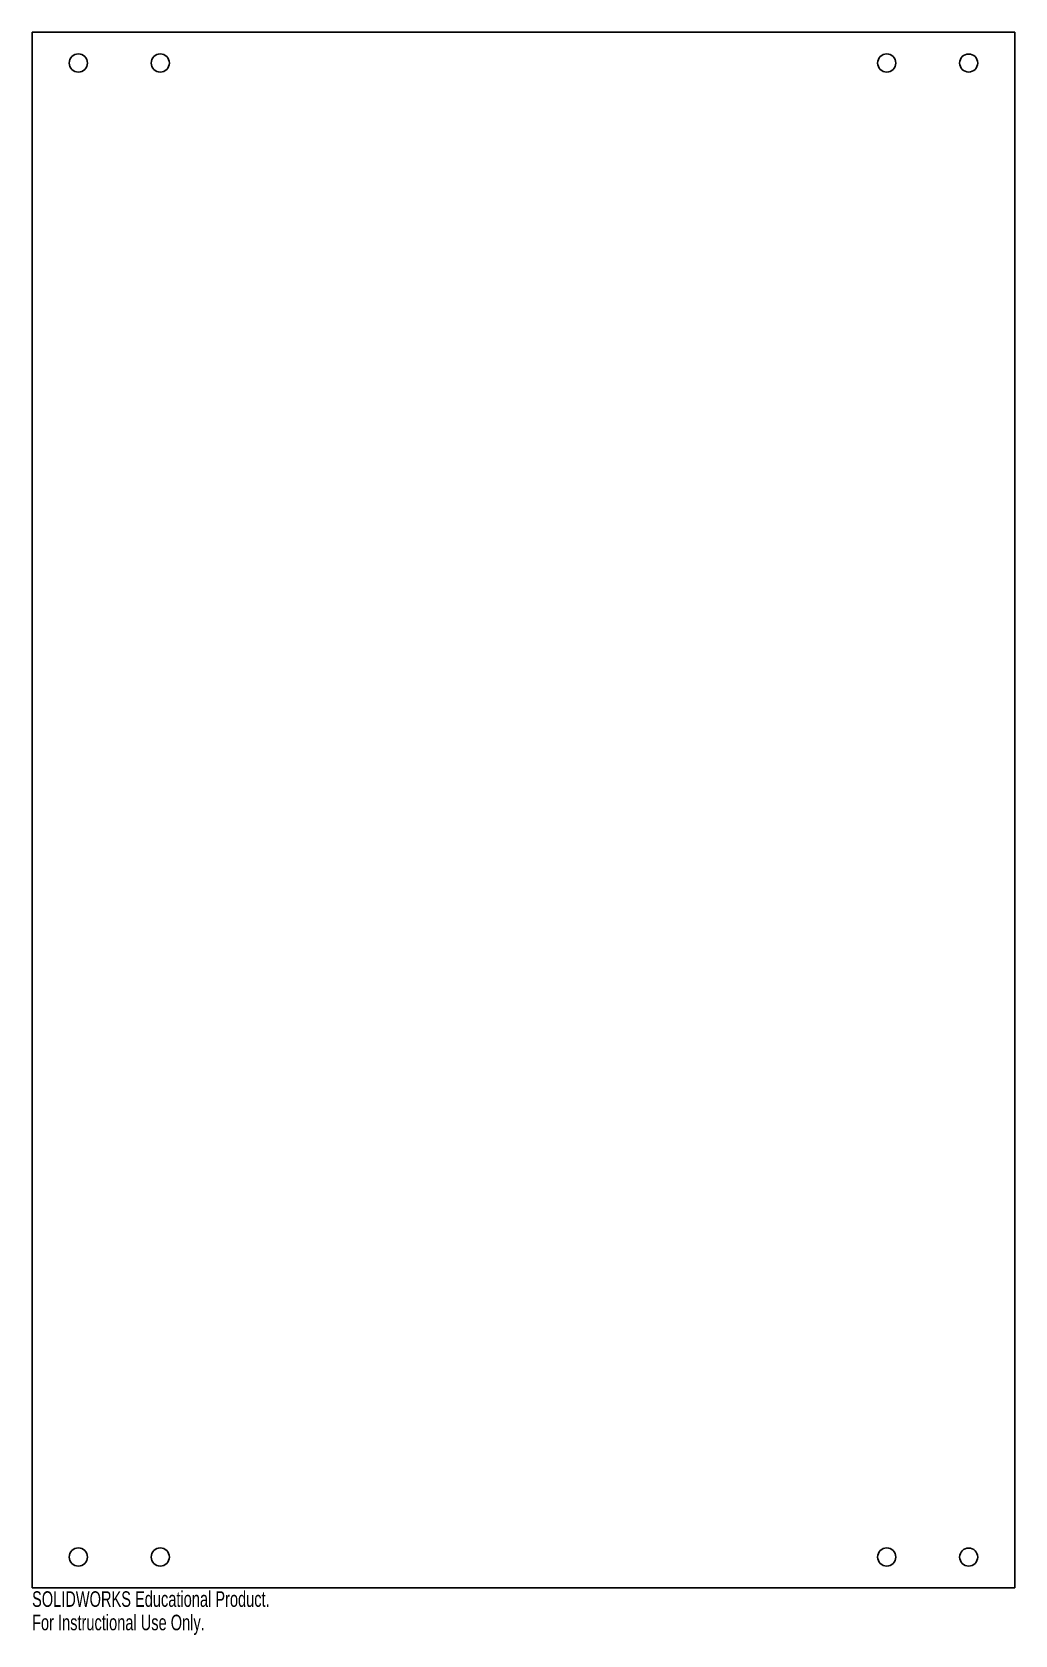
# Model space of a CAD drawing. Header units: inches. Extents: x -6 to 6, y -10.1 to 9.5.
import ezdxf

# ---------------------------------------------------------------- set-up
doc = ezdxf.new("R2010")
doc.units = ezdxf.units.IN
doc.header["$MEASUREMENT"] = 0
doc.styles.add('SLDTEXTSTYLE0', font='TXT', dxfattribs={"width": 0.7})

msp = doc.modelspace()

# ---------------------------------------------------------------- linework, layer by layer
at = {"color": 7, "linetype": 'Continuous', "lineweight": 25}
for p, q in [((-6, 9.5), (6, 9.5)), ((-6, -9.5), (-6, 9.5)), ((6, -9.5), (6, 9.5)), ((-6, -9.5), (6, -9.5))]:
    msp.add_line(p, q, dxfattribs=at)
for centre, radius in [((-5.435, 9.122), 0.111), ((-4.435, 9.122), 0.111), ((4.435, 9.122), 0.111), ((5.435, 9.122), 0.11), ((-5.435, -9.122), 0.111), ((-4.435, -9.122), 0.111), ((4.435, -9.122), 0.111), ((5.435, -9.122), 0.11)]:
    msp.add_circle(centre, radius, dxfattribs=at)

# ---------------------------------------------------------------- texts
at = {"color": 7, "linetype": 'Continuous', "char_height": 0.1903, "attachment_point": 1, "style": 'SLDTEXTSTYLE0'}
for s, insert in [('SOLIDWORKS Educational Product.', (-6, -9.54)), ('For Instructional Use Only.', (-6, -9.826))]:
    msp.add_mtext(s, dxfattribs=dict(at, insert=insert))

doc.saveas('drawing.dxf')
